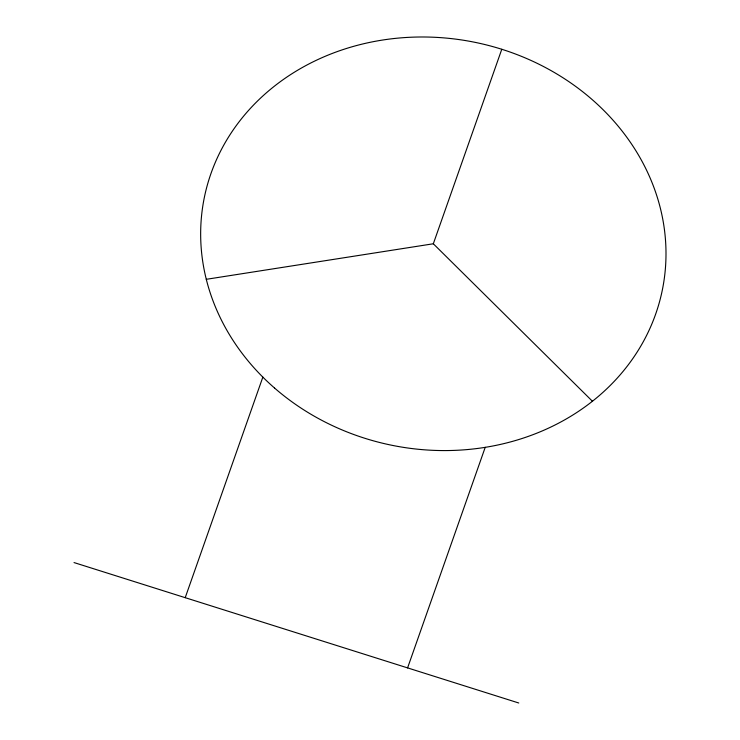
<?xml version="1.0" encoding="UTF-8"?>
<svg xmlns="http://www.w3.org/2000/svg" width="740" height="740" viewBox="0 0 740 740"><rect width="100%" height="100%" fill="white"/><g stroke="black" fill="none" stroke-linecap="round" stroke-linejoin="round"><path stroke-width="1.11" d="M185.213 597.679L262.848 377.113M206.284 279.313L433.325 243.775L501.785 49.275M407.583 667.896L485.218 447.33M74.028 562.567L518.768 703M433.325 243.775L592.426 401.246M274.577 388.056A233.627 205.711 11 0 0 660.015 299.94A233.627 205.711 11 0 0 365.375 43.346A233.627 205.711 11 0 0 274.577 388.056"/></g></svg>
